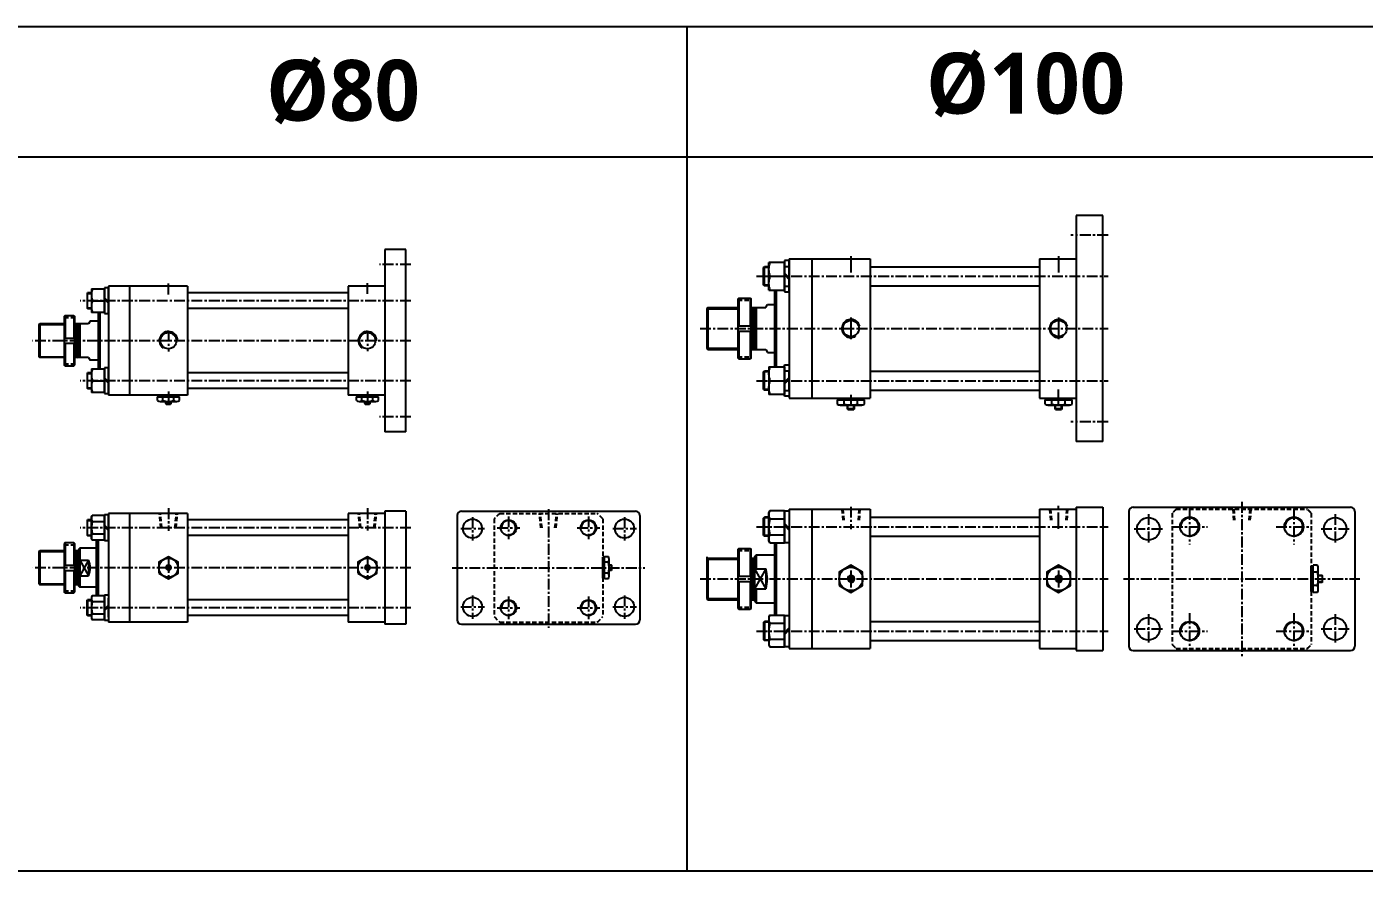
# Model space of a CAD drawing. Extents: x -819 to 4820, y 0 to 1986.
# Drawn here: x 2070 to 3609, y 1015 to 1986 of the extents above; entities that cross this region are included whole.
import ezdxf

# ---------------------------------------------------------------- set-up
doc = ezdxf.new("R2010")
doc.units = 0
doc.header["$LTSCALE"] = 10
doc.header["$MEASUREMENT"] = 0
for name, pattern in [('CENTER', [2, 1.25, -0.25, 0.25, -0.25]), ('CENTERX2', [4, 2.5, -0.5, 0.5, -0.5]), ('HIDDENX2', [0.75, 0.5, -0.25])]:
    doc.linetypes.add(name, pattern=pattern)
doc.layers.get('0').update_dxf_attribs({"linetype": 'CONTINUOUS'})
for name, color, linetype in [('CEN', 1, 'CENTERX2'), ('CENTER', 1, 'CENTER'), ('CL', 1, 'CENTER'), ('DIM', 2, 'CONTINUOUS'), ('HID', 2, 'HIDDENX2'), ('ML', 7, 'CONTINUOUS')]:
    doc.layers.add(name, color=color, linetype=linetype)
doc.styles.add('문자', font='romans.shx')

msp = doc.modelspace()

# ---------------------------------------------------------------- linework, layer by layer
for p, q in [((4820, 1986.4), (0, 1986.4)), ((2830, 1015.4), (2830, 1986.4)), ((4820, 1836.4), (0, 1836.4)), ((2230.2, 1553.1), (2230.7, 1552.6)), ((2230.2, 1553.1), (2236.2, 1553.1)), ((2230.7, 1552.6), (2235.7, 1552.6)), ((2236.2, 1553.1), (2235.7, 1552.6)), ((2459.2, 1553.1), (2459.7, 1552.6)), ((2459.2, 1553.1), (2465.2, 1553.1)), ((2459.7, 1552.6), (2464.7, 1552.6)), ((2465.2, 1553.1), (2464.7, 1552.6)), ((2947.6, 1429.6), (2947.6, 1393.5)), ((2743, 1361.4), (2743, 1367.4)), ((2743, 1367.4), (2743.5, 1366.9)), ((2743, 1361.4), (2743.5, 1361.9)), ((2743.5, 1361.9), (2743.5, 1366.9)), ((4820, 1015.4), (0, 1015.4))]:
    msp.add_line(p, q)
at = {"color": 7, "linetype": 'Continuous'}
for p, q in [((2220.5, 1556.6), (2220.5, 1561)), ((2220.5, 1561), (2233.2, 1561)), ((2221.2, 1563), (2245.2, 1563)), ((2221.2, 1561), (2221.2, 1563)), ((2223.6, 1555.6), (2242.7, 1555.6)), ((2226.8, 1556.6), (2226.8, 1561)), ((2230.2, 1553.1), (2230.2, 1555.6)), ((2233.2, 1561), (2245.9, 1561)), ((2236.2, 1553.1), (2236.2, 1555.6)), ((2239.5, 1556.6), (2239.5, 1561)), ((2245.2, 1561), (2245.2, 1563)), ((2245.9, 1556.6), (2245.9, 1561)), ((2449.5, 1556.6), (2449.5, 1561)), ((2449.5, 1561), (2462.2, 1561)), ((2450.2, 1563), (2474.2, 1563)), ((2450.2, 1561), (2450.2, 1563)), ((2452.6, 1555.6), (2471.7, 1555.6)), ((2455.8, 1556.6), (2455.8, 1561)), ((2459.2, 1553.1), (2459.2, 1555.6)), ((2462.2, 1561), (2474.9, 1561)), ((2465.2, 1553.1), (2465.2, 1555.6)), ((2468.5, 1556.6), (2468.5, 1561)), ((2474.2, 1561), (2474.2, 1563)), ((2474.9, 1556.6), (2474.9, 1561)), ((3003, 1552.5), (3003, 1557.5)), ((3003, 1557.5), (3009.3, 1557.5)), ((3004, 1557.5), (3004, 1559.5)), ((3004, 1559.5), (3033.1, 1559.5)), ((3009.3, 1557.5), (3034.1, 1557.5)), ((3010.8, 1552.5), (3010.8, 1557.5)), ((3026.3, 1552.5), (3026.3, 1557.5)), ((3033.1, 1557.5), (3033.1, 1559.5)), ((3034.1, 1552.5), (3034.1, 1557.5)), ((3242, 1552.5), (3242, 1557.5)), ((3242, 1557.5), (3248.3, 1557.5)), ((3243, 1557.5), (3243, 1559.5)), ((3243, 1559.5), (3272.1, 1559.5)), ((3248.3, 1557.5), (3273.1, 1557.5)), ((3249.8, 1552.5), (3249.8, 1557.5)), ((3265.3, 1552.5), (3265.3, 1557.5)), ((3272.1, 1557.5), (3272.1, 1559.5)), ((3273.1, 1552.5), (3273.1, 1557.5)), ((3006.1, 1551.5), (3031, 1551.5)), ((3014.6, 1551.8), (3014.6, 1551.8)), ((3014.6, 1547), (3014.6, 1551.5)), ((3014.6, 1547), (3015.1, 1546.5)), ((3022.6, 1547), (3014.6, 1547)), ((3015.1, 1546.5), (3022.1, 1546.5)), ((3022.6, 1547), (3022.1, 1546.5)), ((3022.6, 1547), (3022.6, 1551.5)), ((3245.1, 1551.5), (3270, 1551.5)), ((3253.6, 1551.8), (3253.6, 1551.8)), ((3253.6, 1547), (3253.6, 1551.5)), ((3253.6, 1547), (3254.1, 1546.5)), ((3261.6, 1547), (3253.6, 1547)), ((3254.1, 1546.5), (3261.1, 1546.5)), ((3261.6, 1547), (3261.1, 1546.5)), ((3261.6, 1547), (3261.6, 1551.5)), ((2733.1, 1352.4), (2733.1, 1376.4)), ((2735.1, 1376.4), (2733.1, 1376.4)), ((2739.5, 1377.1), (2735.1, 1377.1)), ((2735.1, 1364.4), (2735.1, 1377.1)), ((2739.5, 1370.8), (2735.1, 1370.8)), ((2740.5, 1354.9), (2740.5, 1374)), ((2735.1, 1351.7), (2735.1, 1364.4)), ((2739.5, 1358.1), (2735.1, 1358.1)), ((2743, 1367.4), (2740.5, 1367.4)), ((2743, 1361.4), (2740.5, 1361.4)), ((3548.4, 1337), (3548.4, 1366.2)), ((3550.4, 1366.2), (3548.4, 1366.2)), ((3555.4, 1367.2), (3550.4, 1367.2)), ((3550.4, 1342.3), (3550.4, 1367.2)), ((3555.4, 1359.4), (3550.4, 1359.4)), ((3556.4, 1339.2), (3556.4, 1364)), ((3560.9, 1355.6), (3556.4, 1355.6)), ((3560.9, 1355.6), (3561.4, 1355.1)), ((3560.9, 1355.6), (3560.9, 1347.6)), ((3561.4, 1348.1), (3561.4, 1355.1)), ((2735.1, 1352.4), (2733.1, 1352.4)), ((2739.5, 1351.7), (2735.1, 1351.7)), ((3555.4, 1343.8), (3550.4, 1343.8)), ((3550.4, 1336), (3550.4, 1342.3)), ((3556.1, 1347.6), (3556.1, 1347.6)), ((3560.9, 1347.6), (3556.4, 1347.6)), ((3560.9, 1347.6), (3561.4, 1348.1)), ((3550.4, 1337), (3548.4, 1337)), ((3555.4, 1336), (3550.4, 1336))]:
    msp.add_line(p, q, dxfattribs=at)
for points in [[(2222.2, 1358.1), (2233.2, 1351.7), (2244.2, 1358.1), (2244.2, 1370.8), (2233.2, 1377.1), (2222.2, 1370.8)], [(2451.2, 1358.1), (2462.2, 1351.7), (2473.2, 1358.1), (2473.2, 1370.8), (2462.2, 1377.1), (2451.2, 1370.8)], [(2232.3, 1365.9), (2231.4, 1364.4), (2232.3, 1362.9), (2234, 1362.9), (2234.9, 1364.4), (2234, 1365.9)], [(2461.3, 1365.9), (2460.4, 1364.4), (2461.3, 1362.9), (2463, 1362.9), (2463.9, 1364.4), (2463, 1365.9)], [(3005.1, 1343.8), (3018.6, 1336), (3032.1, 1343.8), (3032.1, 1359.4), (3018.6, 1367.2), (3005.1, 1359.4)], [(3244.1, 1343.8), (3257.6, 1336), (3271.1, 1343.8), (3271.1, 1359.4), (3257.6, 1367.2), (3244.1, 1359.4)], [(3017.1, 1354.1), (3015.7, 1351.6), (3017.1, 1349.1), (3020, 1349.1), (3021.4, 1351.6), (3020, 1354.1)], [(3256.1, 1354.1), (3254.7, 1351.6), (3256.1, 1349.1), (3259, 1349.1), (3260.4, 1351.6), (3259, 1354.1)]]:
    msp.add_lwpolyline(points, close=True, dxfattribs=at)
for centre, radius in [((2233.2, 1364.4), 11), ((2462.2, 1364.4), 11), ((2233.2, 1364.4), 2.5), ((2462.2, 1364.4), 2.5), ((3018.6, 1351.6), 13.5), ((3018.6, 1351.6), 3.5), ((3257.6, 1351.6), 13.5), ((3257.6, 1351.6), 3.5)]:
    msp.add_circle(centre, radius, dxfattribs=at)
for centre, radius, start, end in [((2223.6, 1561.3), 5.62, 235.6158, 270), ((2223.6, 1561.3), 5.62, 235.6158, 304.3842), ((2233.2, 1576.6), 21, 252.412, 270), ((2233.2, 1576.6), 21, 270, 287.588), ((2242.7, 1561.3), 5.62, 235.6158, 304.3842), ((2452.6, 1561.3), 5.62, 235.6158, 270), ((2452.6, 1561.3), 5.62, 235.6158, 304.3842), ((2462.2, 1576.6), 21, 252.412, 270), ((2462.2, 1576.6), 21, 270, 287.588), ((2471.7, 1561.3), 5.62, 235.6158, 304.3842), ((3006.1, 1557.2), 5.62, 235.6158, 270), ((3006.9, 1559.8), 8.22, 241.7006, 298.2994), ((3018.5, 1582.9), 31.3, 255.6172, 270.0141), ((3018.6, 1582.9), 31.3, 269.9859, 284.3828), ((3030.2, 1559.8), 8.22, 241.7006, 298.2994), ((3245.1, 1557.2), 5.62, 235.6158, 270), ((3245.9, 1559.8), 8.22, 241.7006, 298.2994), ((3257.5, 1582.9), 31.3, 255.6172, 270.0141), ((3257.6, 1582.9), 31.3, 269.9859, 284.3828), ((3269.2, 1559.8), 8.22, 241.7006, 298.2994), ((2734.8, 1374), 5.62, 325.6158, 34.3842), ((2719.4, 1364.4), 21, 0, 17.588), ((2719.4, 1364.4), 21, 342.412, 0), ((2734.8, 1354.9), 5.62, 325.6158, 34.3842), ((2734.8, 1354.9), 5.62, 325.6158, 0), ((3548.2, 1363.3), 8.22, 331.7006, 28.2994), ((3525.1, 1351.6), 31.3, 359.9859, 14.3828), ((3525.1, 1351.6), 31.3, 345.6172, 0.0141), ((3548.2, 1339.9), 8.22, 331.7006, 28.2994), ((3550.8, 1339.2), 5.62, 325.6158, 0)]:
    msp.add_arc(centre, radius, start, end, dxfattribs=at)
at = {"layer": 'CEN'}
for p, q in [((3018.6, 1652.3), (3018.6, 1626.7)), ((3257.6, 1652.3), (3257.6, 1626.7)), ((3018.6, 1361.4), (3018.6, 1341.7)), ((3257.6, 1361.4), (3257.6, 1341.7)), ((3247.7, 1351.6), (3267.4, 1351.6))]:
    msp.add_line(p, q, dxfattribs=at)
at = {"layer": 'CENTER'}
for p, q in [((3314.5, 1747), (3271.6, 1747)), ((2512.2, 1713), (2476.2, 1713)), ((2910, 1699.5), (3314.5, 1699.5)), ((2233.2, 1678.7), (2233.2, 1691.8)), ((2462.2, 1679.3), (2462.2, 1691.8)), ((2512.2, 1671.5), (2131.6, 1671.5)), ((2233.2, 1637), (2233.2, 1613.2)), ((2462.2, 1637), (2462.2, 1613.5)), ((2845, 1639.5), (3314.5, 1639.5)), ((2512.2, 1625.5), (2076.6, 1625.5)), ((2512.2, 1579.5), (2131.6, 1579.5)), ((2910, 1579.5), (3314.5, 1579.5)), ((2233.2, 1567.2), (2233.2, 1552.4)), ((2462.2, 1567), (2462.2, 1551.6)), ((3018.6, 1563.4), (3018.6, 1550.5)), ((2512.2, 1538), (2476.2, 1538)), ((3314.5, 1532), (3271.6, 1532)), ((2233.2, 1432.9), (2233.2, 1406.7)), ((2462.2, 1432.9), (2462.2, 1407.1)), ((2670.6, 1431.8), (2670.6, 1295.4)), ((3018.6, 1434.6), (3018.6, 1408.9)), ((3468.4, 1440.2), (3468.4, 1260.4)), ((2583.1, 1422.6), (2583.1, 1395.8)), ((2624.6, 1423.4), (2624.5, 1397.4)), ((2716.6, 1423.4), (2716.6, 1397.4)), ((2758.1, 1422.6), (2758.1, 1395.8)), ((3360.9, 1426.1), (3360.9, 1392.8)), ((3575.9, 1426.1), (3575.9, 1392.8)), ((2512.2, 1410.4), (2131.6, 1410.4)), ((2569.5, 1409.4), (2597, 1409.4)), ((2611.6, 1410.4), (2637.6, 1410.4)), ((2703.6, 1410.4), (2729.6, 1410.4)), ((2744.5, 1409.4), (2772, 1409.4)), ((2910, 1411.6), (3314.5, 1411.6)), ((3344.6, 1409.1), (3378.5, 1409.1)), ((3559.6, 1409.1), (3593.5, 1409.1)), ((2233.2, 1375.9), (2233.2, 1352.2)), ((2462.2, 1375.9), (2462.2, 1352.4)), ((2512.2, 1364.4), (2077, 1364.4)), ((2559.6, 1364.4), (2781.6, 1364.4)), ((2845, 1351.6), (3314.5, 1351.6)), ((3332.4, 1351.6), (3604.4, 1351.6)), ((2583.1, 1332.6), (2583.1, 1305.8)), ((2624.6, 1331.4), (2624.6, 1305.4)), ((2716.6, 1331.4), (2716.6, 1305.4)), ((2758.1, 1332.6), (2758.1, 1305.8)), ((2512.2, 1318.4), (2131.6, 1318.4)), ((2569.5, 1319.4), (2597, 1319.4)), ((2611.6, 1318.4), (2637.6, 1318.4)), ((2703.6, 1318.4), (2729.6, 1318.4)), ((2744.5, 1319.4), (2772, 1319.4)), ((3360.9, 1311.1), (3360.9, 1277.8)), ((3575.9, 1311.1), (3575.9, 1277.8)), ((3344.6, 1294.1), (3378.5, 1294.1)), ((3559.6, 1294.1), (3593.5, 1294.1)), ((2910, 1291.6), (3314.5, 1291.6))]:
    msp.add_line(p, q, dxfattribs=at)
at = {"layer": 'CL'}
for p, q in [((3408.4, 1432), (3408.4, 1391.1)), ((3408.4, 1432), (3408.4, 1391.1)), ((3528.4, 1432), (3528.4, 1391.1)), ((3528.4, 1432), (3528.4, 1391.1)), ((3387.9, 1411.6), (3428.9, 1411.6)), ((3387.9, 1411.6), (3428.9, 1411.6)), ((3507.9, 1411.6), (3548.9, 1411.6)), ((3507.9, 1411.6), (3548.9, 1411.6)), ((3408.4, 1312), (3408.4, 1271.1)), ((3408.4, 1312), (3408.4, 1271.1)), ((3528.4, 1312), (3528.4, 1271.1)), ((3528.4, 1312), (3528.4, 1271.1)), ((3387.9, 1291.6), (3428.9, 1291.6)), ((3387.9, 1291.6), (3428.9, 1291.6)), ((3507.9, 1291.6), (3548.9, 1291.6)), ((3507.9, 1291.6), (3548.9, 1291.6))]:
    msp.add_line(p, q, dxfattribs=at)
at = {"layer": 'DIM'}
for p, q in [((2905.6, 1662), (2907.6, 1663.2)), ((2852.6, 1662), (2888.6, 1662)), ((2903.6, 1662), (2905.6, 1662)), ((2084.2, 1644), (2113.2, 1644)), ((2125.2, 1644), (2127.2, 1644)), ((2127.2, 1644), (2128.9, 1645)), ((2852.6, 1617), (2888.6, 1617)), ((2903.6, 1617), (2905.6, 1617)), ((2905.6, 1617), (2907.6, 1615.9)), ((2084.2, 1607), (2113.2, 1607)), ((2125.2, 1607), (2127.2, 1607)), ((2127.2, 1607), (2128.9, 1606)), ((2230.7, 1552.6), (2230.7, 1555.6)), ((2235.7, 1552.6), (2235.7, 1555.6)), ((2459.7, 1552.6), (2459.7, 1555.6)), ((2464.7, 1552.6), (2464.7, 1555.6)), ((2084.2, 1382.9), (2113.2, 1382.9)), ((2125.2, 1382.9), (2127.2, 1382.9)), ((2127.2, 1382.9), (2128.9, 1383.9)), ((2131.2, 1373.1), (2141.2, 1355.2)), ((2141.2, 1373.1), (2131.2, 1355.2)), ((2852.6, 1374.1), (2888.6, 1374.1)), ((2903.6, 1374.1), (2905.6, 1374.1)), ((2905.6, 1374.1), (2907.6, 1375.2)), ((2743.5, 1366.9), (2740.5, 1366.9)), ((2743.5, 1361.9), (2740.5, 1361.9)), ((2920.6, 1363), (2907.6, 1340.1)), ((2907.6, 1363), (2920.6, 1340.1)), ((2084.2, 1345.9), (2113.2, 1345.9)), ((2125.2, 1345.9), (2127.2, 1345.9)), ((2127.2, 1345.9), (2128.9, 1344.9)), ((2852.6, 1329.1), (2888.6, 1329.1)), ((2903.6, 1329.1), (2905.6, 1329.1)), ((2905.6, 1329.1), (2907.6, 1327.9))]:
    msp.add_line(p, q, dxfattribs=at)
for centre, radius, start, end in [((3018.6, 1639.5), 10.5, 14.556, 303.4321), ((3257.6, 1639.5), 10.5, 14.556, 303.4321), ((2233.2, 1625.5), 10.5, 0, 235.5546), ((2462.2, 1625.5), 10.5, 0, 235.5546), ((2233.2, 1364.4), 3, 270, 180), ((2462.2, 1364.4), 3, 270, 180)]:
    msp.add_arc(centre, radius, start, end, dxfattribs=at)
at = {"layer": 'HID'}
for p, q in [((2888.6, 1672), (2903.6, 1672)), ((2113.2, 1652), (2125.2, 1652)), ((2888.6, 1607), (2903.6, 1607)), ((2113.2, 1599), (2125.2, 1599)), ((3008.1, 1431.6), (3009.3, 1417.6)), ((3009.2, 1431.6), (3010.5, 1417.6)), ((3027.9, 1431.6), (3026.6, 1417.6)), ((3029, 1431.6), (3027.8, 1417.6)), ((3247.1, 1431.6), (3248.3, 1417.6)), ((3248.2, 1431.6), (3249.5, 1417.6)), ((3266.9, 1431.6), (3265.6, 1417.6)), ((3268, 1431.6), (3266.8, 1417.6)), ((3392.9, 1431.6), (3543.9, 1431.6)), ((3457.9, 1431.6), (3459.1, 1417.6)), ((3459.1, 1431.6), (3460.3, 1417.6)), ((3477.7, 1431.6), (3476.5, 1417.6)), ((3478.9, 1431.6), (3477.7, 1417.6)), ((2224.4, 1410.4), (2222.7, 1426.9)), ((2225.7, 1410.4), (2223.9, 1426.9)), ((2240.6, 1410.4), (2242.4, 1426.9)), ((2241.9, 1410.4), (2243.7, 1426.9)), ((2453.4, 1410.4), (2451.7, 1426.9)), ((2454.7, 1410.4), (2452.9, 1426.9)), ((2469.6, 1410.4), (2471.4, 1426.9)), ((2470.9, 1410.4), (2472.7, 1426.9)), ((2608.1, 1420.6), (2608.1, 1308.3)), ((2614.4, 1426.9), (2726.7, 1426.9)), ((2661.8, 1410.4), (2660.1, 1426.9)), ((2663.1, 1410.4), (2661.3, 1426.9)), ((2678, 1410.4), (2679.8, 1426.9)), ((2679.3, 1410.4), (2681.1, 1426.9)), ((2733.1, 1420.6), (2733.1, 1308.3)), ((3388.4, 1427.1), (3388.4, 1276.1)), ((3548.4, 1427.1), (3548.4, 1276.1)), ((2113.2, 1390.9), (2125.2, 1390.9)), ((2888.6, 1384.1), (2903.6, 1384.1)), ((2113.2, 1337.9), (2125.2, 1337.9)), ((2888.6, 1319.1), (2903.6, 1319.1)), ((2614.4, 1301.9), (2726.7, 1301.9)), ((3392.9, 1271.6), (3543.9, 1271.6))]:
    msp.add_line(p, q, dxfattribs=at)
for centre, radius, start, end in [((3468.4, 1351.6), 110, 133.3418, 136.6582), ((3468.4, 1351.6), 110, 43.3418, 46.6582), ((2670.6, 1364.4), 84, 131.9226, 138.0774), ((2670.6, 1364.4), 84, 41.9226, 48.0774), ((2670.6, 1364.4), 84, 221.9226, 228.0774), ((2670.6, 1364.4), 84, 311.9226, 318.0774), ((3468.4, 1351.6), 110, 223.3418, 226.6582), ((3468.4, 1351.6), 110, 313.3418, 316.6582)]:
    msp.add_arc(centre, radius, start, end, dxfattribs=at)
at = {"layer": 'ML'}
for p, q in [((3277.6, 1769.5), (3277.6, 1509.5)), ((3308.5, 1769.5), (3277.6, 1769.5)), ((3308.5, 1509.5), (3308.5, 1769.5)), ((2482.2, 1730.5), (2482.2, 1520.5)), ((2506.2, 1730.5), (2482.2, 1730.5)), ((2506.2, 1520.5), (2506.2, 1730.5)), ((2918, 1709.5), (2919, 1710.5)), ((2918, 1689.5), (2918, 1709.5)), ((2924, 1710.5), (2919, 1710.5)), ((2919, 1688.5), (2919, 1710.5)), ((2924, 1683.5), (2924, 1715.5)), ((2942, 1715.5), (2924, 1715.5)), ((2942, 1717.6), (2942, 1681.5)), ((2947.6, 1717.6), (2942, 1717.6)), ((2942, 1683.5), (2942, 1715.5)), ((2942, 1710.8), (2947.6, 1710.8)), ((2947.6, 1719.5), (3040.6, 1719.5)), ((2947.6, 1719.5), (2947.6, 1559.5)), ((2947.6, 1681.5), (2947.6, 1717.6)), ((2947.6, 1689.2), (2947.6, 1709.8)), ((2973.6, 1719.5), (2973.6, 1559.5)), ((3040.6, 1719.5), (3040.6, 1559.5)), ((3040.6, 1710.5), (3235.6, 1710.5)), ((3235.6, 1719.5), (3235.6, 1559.5)), ((3235.6, 1719.5), (3277.6, 1719.5)), ((2925.4, 1699.5), (2942, 1699.5)), ((2942, 1703.3), (2947.6, 1697.7)), ((2942, 1701.4), (2947.6, 1695.8)), ((2140.2, 1680.5), (2139.6, 1679.9)), ((2139.6, 1679.9), (2139.6, 1663.1)), ((2140.2, 1680.5), (2144.6, 1680.5)), ((2143.6, 1680.5), (2140.2, 1680.5)), ((2140.2, 1662.5), (2140.2, 1680.5)), ((2144.6, 1685), (2144.6, 1658)), ((2144.6, 1685), (2159.6, 1685)), ((2159.6, 1686.3), (2159.6, 1656.7)), ((2164.2, 1686.3), (2159.6, 1686.3)), ((2159.6, 1657.7), (2159.6, 1685.4)), ((2159.6, 1685), (2159.6, 1658)), ((2164.2, 1688), (2164.2, 1563)), ((2255.2, 1688), (2164.2, 1688)), ((2164.2, 1656.7), (2164.2, 1686.3)), ((2164.2, 1681), (2164.2, 1662)), ((2188.2, 1688), (2188.2, 1563)), ((2255.2, 1688), (2255.2, 1563)), ((2440.2, 1680.5), (2255.2, 1680.5)), ((2482.2, 1688), (2440.2, 1688)), ((2440.2, 1688), (2440.2, 1563)), ((2918, 1689.5), (2919, 1688.5)), ((2924, 1688.5), (2919, 1688.5)), ((2924, 1683.5), (2942, 1683.5)), ((2930.6, 1683.5), (2930.6, 1595.5)), ((2932.6, 1683.5), (2932.6, 1595.5)), ((2942, 1688.3), (2947.6, 1688.3)), ((2942, 1681.5), (2947.6, 1681.5)), ((3040.6, 1688.5), (3235.6, 1688.5)), ((2139.6, 1663.1), (2140.2, 1662.5)), ((2140.2, 1662.5), (2144.6, 1662.5)), ((2143.6, 1662.5), (2140.2, 1662.5)), ((2145.8, 1671.5), (2159.6, 1671.5)), ((2159.6, 1674.6), (2164.2, 1670)), ((2159.6, 1673.1), (2164.2, 1668.5)), ((2440.2, 1662.5), (2255.2, 1662.5)), ((2854.1, 1663.5), (2852.6, 1662)), ((2854.1, 1663.5), (2888.6, 1663.5)), ((2854.1, 1663.5), (2854.1, 1615.5)), ((2889.6, 1674.5), (2888.6, 1673.5)), ((2888.6, 1673.5), (2888.6, 1605.5)), ((2889.6, 1674.5), (2902.6, 1674.5)), ((2889.6, 1674.5), (2889.6, 1642.5)), ((2902.6, 1674.5), (2903.6, 1673.5)), ((2902.6, 1674.5), (2902.6, 1642.5)), ((2903.6, 1605.5), (2903.6, 1673.5)), ((2903.6, 1663.5), (2920.6, 1663.5)), ((2905.6, 1663.5), (2905.6, 1615.5)), ((2907.6, 1663.5), (2907.6, 1615.5)), ((2909.6, 1663.5), (2909.6, 1615.5)), ((2920.6, 1663.5), (2922.6, 1667)), ((2922.6, 1667), (2930.6, 1667)), ((2114.2, 1654.5), (2113.2, 1653.5)), ((2113.2, 1653.5), (2113.2, 1597.5)), ((2114.2, 1654.5), (2124.2, 1654.5)), ((2114.2, 1654.5), (2114.2, 1628.5)), ((2124.2, 1654.5), (2125.2, 1653.5)), ((2124.2, 1654.5), (2124.2, 1628.5)), ((2125.2, 1653.5), (2125.2, 1597.5)), ((2143.2, 1648), (2141.2, 1645)), ((2152.2, 1648), (2143.2, 1648)), ((2159.6, 1658), (2144.6, 1658)), ((2152.2, 1658), (2152.2, 1593)), ((2154.2, 1658), (2154.2, 1593)), ((2159.6, 1656.7), (2164.2, 1656.7)), ((2852.6, 1662), (2852.6, 1617)), ((2084.2, 1644), (2085.2, 1645)), ((2084.2, 1644), (2084.2, 1607)), ((2113.2, 1645), (2085.2, 1645)), ((2085.2, 1645), (2085.2, 1606)), ((2141.2, 1645), (2125.2, 1645)), ((2125.2, 1645), (2125.2, 1606)), ((2127.2, 1645), (2127.2, 1606)), ((2129.2, 1645), (2129.2, 1606)), ((2131.2, 1645), (2131.2, 1606)), ((2888.6, 1642.5), (2903.6, 1642.5)), ((2888.6, 1636.5), (2903.6, 1636.5)), ((2889.6, 1636.5), (2889.6, 1604.5)), ((2902.6, 1636.5), (2902.6, 1604.5)), ((2113.2, 1628.5), (2125.2, 1628.5)), ((2113.2, 1622.5), (2125.2, 1622.5)), ((2114.2, 1622.5), (2114.2, 1596.5)), ((2124.2, 1622.5), (2124.2, 1596.5)), ((2852.6, 1617), (2854.1, 1615.5)), ((2084.2, 1607), (2085.2, 1606)), ((2113.2, 1606), (2085.2, 1606)), ((2141.2, 1606), (2125.2, 1606)), ((2141.2, 1606), (2143.2, 1603)), ((2152.2, 1603), (2143.2, 1603)), ((2854.1, 1615.5), (2888.6, 1615.5)), ((2888.6, 1605.5), (2889.6, 1604.5)), ((2889.6, 1604.5), (2902.6, 1604.5)), ((2903.6, 1605.5), (2902.6, 1604.5)), ((2903.6, 1615.5), (2920.6, 1615.5)), ((2920.6, 1615.5), (2922.6, 1612)), ((2922.6, 1612), (2930.6, 1612)), ((2114.2, 1596.5), (2113.2, 1597.5)), ((2114.2, 1596.5), (2124.2, 1596.5)), ((2124.2, 1596.5), (2125.2, 1597.5)), ((2140.2, 1588.5), (2139.6, 1587.9)), ((2139.6, 1587.9), (2139.6, 1571.1)), ((2140.2, 1588.5), (2144.6, 1588.5)), ((2143.6, 1588.5), (2140.2, 1588.5)), ((2140.2, 1570.5), (2140.2, 1588.5)), ((2144.6, 1593), (2144.6, 1566)), ((2144.6, 1593), (2159.6, 1593)), ((2159.6, 1594.3), (2159.6, 1564.7)), ((2164.2, 1594.3), (2159.6, 1594.3)), ((2159.6, 1565.7), (2159.6, 1593.4)), ((2159.6, 1593), (2159.6, 1566)), ((2164.2, 1564.7), (2164.2, 1594.3)), ((2164.2, 1589), (2164.2, 1570)), ((2440.2, 1588.5), (2255.2, 1588.5)), ((2918, 1589.5), (2919, 1590.5)), ((2918, 1569.5), (2918, 1589.5)), ((2924, 1590.5), (2919, 1590.5)), ((2919, 1568.5), (2919, 1590.5)), ((2924, 1595.5), (2924, 1563.5)), ((2924, 1595.5), (2942, 1595.5)), ((2942, 1561.5), (2942, 1597.6)), ((2942, 1597.6), (2947.6, 1597.6)), ((2942, 1595.5), (2942, 1563.5)), ((2942, 1590.8), (2947.6, 1590.8)), ((2947.6, 1597.6), (2947.6, 1561.5)), ((2947.6, 1569.2), (2947.6, 1589.8)), ((3040.6, 1590.5), (3235.6, 1590.5)), ((2139.6, 1571.1), (2140.2, 1570.5)), ((2140.2, 1570.5), (2144.6, 1570.5)), ((2143.6, 1570.5), (2140.2, 1570.5)), ((2145.8, 1579.5), (2159.6, 1579.5)), ((2159.6, 1582.6), (2164.2, 1578)), ((2159.6, 1581.1), (2164.2, 1576.5)), ((2440.2, 1570.5), (2255.2, 1570.5)), ((2925.4, 1579.5), (2942, 1579.5)), ((2942, 1577.7), (2947.6, 1583.3)), ((2942, 1575.8), (2947.6, 1581.4)), ((2159.6, 1566), (2144.6, 1566)), ((2159.6, 1564.7), (2164.2, 1564.7)), ((2255.2, 1563), (2164.2, 1563)), ((2482.2, 1563), (2440.2, 1563)), ((2918, 1569.5), (2919, 1568.5)), ((2924, 1568.5), (2919, 1568.5)), ((2942, 1563.5), (2924, 1563.5)), ((2942, 1568.3), (2947.6, 1568.3)), ((2947.6, 1561.5), (2942, 1561.5)), ((2947.6, 1559.5), (3040.6, 1559.5)), ((3040.6, 1568.5), (3235.6, 1568.5)), ((3235.6, 1559.5), (3277.6, 1559.5)), ((2506.2, 1520.5), (2482.2, 1520.5)), ((3308.5, 1509.5), (3277.6, 1509.5)), ((2947.6, 1431.6), (3040.6, 1431.6)), ((2947.6, 1431.6), (2947.6, 1271.6)), ((2973.6, 1431.6), (2973.6, 1271.6)), ((3040.6, 1431.6), (3040.6, 1271.6)), ((3235.6, 1431.6), (3235.6, 1271.6)), ((3235.6, 1431.6), (3277.6, 1431.6)), ((3277.6, 1434.1), (3308.5, 1434.1)), ((3277.6, 1434.1), (3277.6, 1269.1)), ((3308.5, 1434.1), (3308.5, 1269.1)), ((3343.4, 1434.1), (3593.4, 1434.1)), ((2140.2, 1419.4), (2139.6, 1418.8)), ((2139.6, 1418.8), (2139.6, 1402)), ((2140.2, 1419.4), (2144.6, 1419.4)), ((2143.6, 1419.4), (2140.2, 1419.4)), ((2140.2, 1401.4), (2140.2, 1419.4)), ((2144.6, 1422.4), (2145.6, 1424.3)), ((2144.6, 1398.4), (2144.6, 1422.4)), ((2159.6, 1424.3), (2145.6, 1424.3)), ((2145.6, 1417.4), (2159.6, 1417.4)), ((2159.6, 1425.2), (2159.6, 1395.6)), ((2164.2, 1425.2), (2159.6, 1425.2)), ((2159.6, 1396.6), (2159.6, 1424.3)), ((2164.2, 1426.9), (2164.2, 1301.9)), ((2255.2, 1426.9), (2164.2, 1426.9)), ((2164.2, 1395.6), (2164.2, 1425.2)), ((2164.2, 1421.4), (2164.2, 1399.5)), ((2164.2, 1399.5), (2164.2, 1421.4)), ((2188.2, 1426.9), (2188.2, 1301.9)), ((2255.2, 1426.9), (2255.2, 1301.9)), ((2440.2, 1419.4), (2255.2, 1419.4)), ((2482.2, 1426.9), (2440.2, 1426.9)), ((2440.2, 1426.9), (2440.2, 1301.9)), ((2440.2, 1416.4), (2440.2, 1312.4)), ((2506.2, 1429.4), (2482.2, 1429.4)), ((2482.2, 1429.4), (2482.2, 1299.4)), ((2506.2, 1429.4), (2506.2, 1299.4)), ((2565.6, 1424.4), (2565.6, 1304.4)), ((2570.6, 1429.4), (2770.6, 1429.4)), ((2775.6, 1424.4), (2775.6, 1304.4)), ((2918, 1421.6), (2919, 1422.6)), ((2918, 1401.6), (2918, 1421.6)), ((2924, 1422.6), (2919, 1422.6)), ((2919, 1400.6), (2919, 1422.6)), ((2924, 1427.6), (2925.4, 1430)), ((2924, 1395.6), (2924, 1427.6)), ((2942, 1430), (2925.4, 1430)), ((2925.4, 1420.8), (2942, 1420.8)), ((2942, 1393.1), (2942, 1430)), ((2942, 1429.6), (2942, 1393.5)), ((2947.6, 1429.6), (2942, 1429.6)), ((3040.6, 1422.6), (3235.6, 1422.6)), ((3338.4, 1429.1), (3338.4, 1274.1)), ((3598.4, 1429.1), (3598.4, 1274.1)), ((2139.6, 1402), (2140.2, 1401.4)), ((2140.2, 1401.4), (2144.6, 1401.4)), ((2143.6, 1401.4), (2140.2, 1401.4)), ((2145.6, 1403.5), (2159.6, 1403.5)), ((2159.6, 1413.5), (2164.2, 1408.9)), ((2159.6, 1412), (2164.2, 1407.4)), ((2440.2, 1401.4), (2255.2, 1401.4)), ((2918, 1401.6), (2919, 1400.6)), ((2925.4, 1402.3), (2942, 1402.3)), ((2942, 1415.3), (2947.6, 1409.7)), ((2942, 1413.4), (2947.6, 1407.8)), ((2114.2, 1393.4), (2113.2, 1392.4)), ((2113.2, 1392.4), (2113.2, 1336.4)), ((2114.2, 1393.4), (2124.2, 1393.4)), ((2114.2, 1393.4), (2114.2, 1367.4)), ((2124.2, 1393.4), (2125.2, 1392.4)), ((2124.2, 1393.4), (2124.2, 1367.4)), ((2125.2, 1392.4), (2125.2, 1336.4)), ((2131.2, 1386.9), (2129.2, 1384.9)), ((2150.2, 1386.9), (2131.2, 1386.9)), ((2131.2, 1386.9), (2131.2, 1341.9)), ((2145.6, 1396.6), (2144.6, 1398.4)), ((2145.6, 1396.6), (2159.6, 1396.6)), ((2150.2, 1396.6), (2150.2, 1332.3)), ((2152.2, 1396.6), (2152.2, 1332.3)), ((2159.6, 1395.6), (2164.2, 1395.6)), ((2889.6, 1386.6), (2888.6, 1385.6)), ((2888.6, 1385.6), (2888.6, 1317.6)), ((2889.6, 1386.6), (2902.6, 1386.6)), ((2889.6, 1386.6), (2889.6, 1354.6)), ((2902.6, 1386.6), (2903.6, 1385.6)), ((2902.6, 1386.6), (2902.6, 1354.6)), ((2903.6, 1317.6), (2903.6, 1385.6)), ((2924, 1400.6), (2919, 1400.6)), ((2925.4, 1393.1), (2924, 1395.6)), ((2925.4, 1393.1), (2942, 1393.1)), ((2930.6, 1393.1), (2930.6, 1310)), ((2932.6, 1393.1), (2932.6, 1310)), ((2942, 1393.5), (2947.6, 1393.5)), ((3040.6, 1400.6), (3235.6, 1400.6)), ((2084.2, 1382.9), (2085.2, 1383.9)), ((2084.2, 1382.9), (2084.2, 1345.9)), ((2113.2, 1383.9), (2085.2, 1383.9)), ((2085.2, 1383.9), (2085.2, 1344.9)), ((2129.2, 1383.9), (2125.2, 1383.9)), ((2125.2, 1383.9), (2125.2, 1344.9)), ((2127.2, 1383.9), (2127.2, 1344.9)), ((2129.2, 1384.9), (2129.2, 1343.9)), ((2131.2, 1373.1), (2141.2, 1373.1)), ((2141.2, 1373.1), (2141.2, 1355.2)), ((2852.6, 1377.1), (2852.6, 1329.1)), ((2854.1, 1375.6), (2852.6, 1374.1)), ((2854.1, 1375.6), (2888.6, 1375.6)), ((2854.1, 1375.6), (2854.1, 1327.6)), ((2903.6, 1375.6), (2907.6, 1375.6)), ((2905.6, 1375.6), (2905.6, 1327.6)), ((2907.6, 1377.1), (2909.6, 1379.1)), ((2907.6, 1377.1), (2907.6, 1326.1)), ((2909.6, 1379.1), (2930.6, 1379.1)), ((2909.6, 1379.1), (2909.6, 1363)), ((2113.2, 1367.4), (2125.2, 1367.4)), ((2113.2, 1361.4), (2125.2, 1361.4)), ((2114.2, 1361.4), (2114.2, 1335.4)), ((2124.2, 1361.4), (2124.2, 1335.4)), ((2131.2, 1355.2), (2141.2, 1355.2)), ((2888.6, 1354.6), (2903.6, 1354.6)), ((2907.6, 1363), (2920.6, 1363)), ((2920.6, 1363), (2920.6, 1340.1)), ((2084.2, 1345.9), (2085.2, 1344.9)), ((2113.2, 1344.9), (2085.2, 1344.9)), ((2129.2, 1344.9), (2125.2, 1344.9)), ((2129.2, 1343.9), (2131.2, 1341.9)), ((2150.2, 1341.9), (2131.2, 1341.9)), ((2888.6, 1348.6), (2903.6, 1348.6)), ((2889.6, 1348.6), (2889.6, 1316.6)), ((2902.6, 1348.6), (2902.6, 1316.6)), ((2907.6, 1340.1), (2920.6, 1340.1)), ((2909.6, 1340.1), (2909.6, 1324.1)), ((2114.2, 1335.4), (2113.2, 1336.4)), ((2114.2, 1335.4), (2124.2, 1335.4)), ((2124.2, 1335.4), (2125.2, 1336.4)), ((2139.6, 1326.8), (2140.2, 1327.5)), ((2139.6, 1310.1), (2139.6, 1326.8)), ((2140.2, 1327.5), (2144.6, 1327.5)), ((2143.6, 1327.5), (2140.2, 1327.5)), ((2140.2, 1327.5), (2140.2, 1309.5)), ((2145.6, 1332.3), (2144.6, 1330.4)), ((2144.6, 1330.4), (2144.6, 1306.4)), ((2145.6, 1332.3), (2159.6, 1332.3)), ((2145.6, 1325.4), (2159.6, 1325.4)), ((2159.6, 1303.6), (2159.6, 1333.2)), ((2159.6, 1333.2), (2164.2, 1333.2)), ((2159.6, 1332.3), (2159.6, 1304.6)), ((2164.2, 1333.2), (2164.2, 1303.6)), ((2164.2, 1329.4), (2164.2, 1307.5)), ((2164.2, 1307.5), (2164.2, 1329.4)), ((2440.2, 1327.4), (2255.2, 1327.4)), ((2852.6, 1329.1), (2854.1, 1327.6)), ((2854.1, 1327.6), (2888.6, 1327.6)), ((2903.6, 1327.6), (2907.6, 1327.6)), ((2907.6, 1326.1), (2909.6, 1324.1)), ((2909.6, 1324.1), (2930.6, 1324.1)), ((2140.2, 1309.5), (2139.6, 1310.1)), ((2140.2, 1309.5), (2144.6, 1309.5)), ((2143.6, 1309.5), (2140.2, 1309.5)), ((2145.6, 1311.5), (2159.6, 1311.5)), ((2159.6, 1316.9), (2164.2, 1321.5)), ((2159.6, 1315.4), (2164.2, 1320)), ((2440.2, 1309.4), (2255.2, 1309.4)), ((2888.6, 1317.6), (2889.6, 1316.6)), ((2889.6, 1316.6), (2902.6, 1316.6)), ((2903.6, 1317.6), (2902.6, 1316.6)), ((2925.4, 1310), (2924, 1307.6)), ((2925.4, 1310), (2942, 1310)), ((2942, 1310), (2942, 1273.1)), ((2942, 1273.5), (2942, 1309.6)), ((2942, 1309.6), (2947.6, 1309.6)), ((2144.6, 1306.4), (2145.6, 1304.6)), ((2159.6, 1304.6), (2145.6, 1304.6)), ((2164.2, 1303.6), (2159.6, 1303.6)), ((2255.2, 1301.9), (2164.2, 1301.9)), ((2482.2, 1301.9), (2440.2, 1301.9)), ((2506.2, 1299.4), (2482.2, 1299.4)), ((2570.6, 1299.4), (2770.6, 1299.4)), ((2918, 1301.6), (2919, 1302.6)), ((2918, 1301.6), (2918, 1281.6)), ((2924, 1302.6), (2919, 1302.6)), ((2919, 1302.6), (2919, 1280.6)), ((2924, 1307.6), (2924, 1275.6)), ((2925.4, 1300.8), (2942, 1300.8)), ((2942, 1289.7), (2947.6, 1295.3)), ((2942, 1287.8), (2947.6, 1293.4)), ((3040.6, 1302.6), (3235.6, 1302.6)), ((2918, 1281.6), (2919, 1280.6)), ((2924, 1280.6), (2919, 1280.6)), ((2925.4, 1282.3), (2942, 1282.3)), ((3040.6, 1280.6), (3235.6, 1280.6)), ((2924, 1275.6), (2925.4, 1273.1)), ((2942, 1273.1), (2925.4, 1273.1)), ((2947.6, 1273.5), (2942, 1273.5)), ((2947.6, 1271.6), (3040.6, 1271.6)), ((3235.6, 1271.6), (3277.6, 1271.6)), ((3277.6, 1269.1), (3308.5, 1269.1)), ((3343.4, 1269.1), (3593.4, 1269.1))]:
    msp.add_line(p, q, dxfattribs=at)
at = {"layer": 'ML', "color": 2}
for p, q in [((2924, 1709.8), (2918.2, 1709.8)), ((2139.6, 1679.9), (2144.6, 1679.9)), ((2924, 1689.3), (2918.2, 1689.3)), ((2139.6, 1663.1), (2144.6, 1663.1)), ((2139.6, 1587.9), (2144.6, 1587.9)), ((2924, 1589.8), (2918.2, 1589.8)), ((2139.6, 1571.1), (2144.6, 1571.1)), ((2924, 1569.3), (2918.2, 1569.3)), ((3015.1, 1551.7), (3015.1, 1551.7)), ((3015.1, 1546.5), (3015.1, 1551.5)), ((3022.1, 1546.5), (3022.1, 1551.5)), ((3254.1, 1551.7), (3254.1, 1551.7)), ((3254.1, 1546.5), (3254.1, 1551.5)), ((3261.1, 1546.5), (3261.1, 1551.5)), ((2139.6, 1418.8), (2144.6, 1418.8)), ((2924, 1421.8), (2918.2, 1421.8)), ((2139.6, 1402), (2144.6, 1402)), ((2924, 1401.3), (2918.2, 1401.3)), ((3561.4, 1355.1), (3556.4, 1355.1)), ((3556.2, 1348.1), (3556.2, 1348.1)), ((3561.4, 1348.1), (3556.4, 1348.1)), ((2139.6, 1326.8), (2144.6, 1326.8)), ((2139.6, 1310.1), (2144.6, 1310.1)), ((2924, 1301.8), (2918.2, 1301.8)), ((2924, 1281.3), (2918.2, 1281.3))]:
    msp.add_line(p, q, dxfattribs=at)
at = {"layer": 'ML', "color": 1, "linetype": 'CENTER', "ltscale": 1.5}
for p, q in [((3018.6, 1722.5), (3018.6, 1703.7)), ((3257.6, 1722.5), (3257.6, 1703.7)), ((3257.6, 1550.5), (3257.6, 1569.4)), ((3257.6, 1409.2), (3257.6, 1435.9))]:
    msp.add_line(p, q, dxfattribs=at)
at = {"layer": 'ML'}
for centre, radius in [((3018.6, 1639.5), 9.32), ((3257.6, 1639.5), 9.32), ((2233.2, 1625.5), 9.25), ((2462.2, 1625.5), 9.25), ((2583.1, 1409.4), 11), ((2624.6, 1410.4), 9), ((2716.6, 1410.4), 9), ((2758.1, 1409.4), 11), ((3360.9, 1409.1), 13), ((3408.4, 1411.6), 11), ((3528.4, 1411.6), 11), ((3575.9, 1409.1), 13), ((2583.1, 1319.4), 11), ((2624.6, 1318.4), 9), ((2716.6, 1318.4), 9), ((2758.1, 1319.4), 11), ((3360.9, 1294.1), 13), ((3408.4, 1291.6), 11), ((3528.4, 1291.6), 11), ((3575.9, 1294.1), 13)]:
    msp.add_circle(centre, radius, dxfattribs=at)
for centre, radius, start, end in [((2947, 1707.5), 23.1, 159.7297, 200.2703), ((2947, 1691.5), 23.1, 159.7297, 200.2703), ((2164, 1678.3), 19.5, 159.7297, 200.2703), ((2164, 1664.8), 19.5, 159.7297, 200.2703), ((2164, 1586.3), 19.5, 159.7297, 200.2703), ((2947, 1587.5), 23.1, 159.7297, 200.2703), ((2164, 1572.8), 19.5, 159.7297, 200.2703), ((2947, 1571.5), 23.1, 159.7297, 200.2703), ((3343.4, 1429.1), 5, 90, 180), ((3593.4, 1429.1), 5, 0, 90), ((2150.7, 1420.8), 6.13, 145.591, 214.409), ((2168.6, 1410.3), 24, 162.8014, 179.5998), ((2570.6, 1424.4), 5, 90, 180), ((2770.6, 1424.4), 5, 0, 90), ((2932.1, 1425.4), 8.17, 145.591, 214.409), ((2956, 1411.3), 32, 162.8014, 179.5998), ((2168.6, 1410.6), 24, 180.4002, 197.1986), ((2150.7, 1400), 6.13, 145.591, 214.409), ((2956, 1411.8), 32, 180.4002, 197.1986), ((2932.1, 1397.7), 8.17, 145.591, 214.409), ((2122, 1364.2), 21.2, 334.8749, 25.1251), ((2888.7, 1351.6), 33.8, 340.1948, 19.8052), ((2150.7, 1328.8), 6.13, 145.591, 214.409), ((2168.6, 1318.3), 24, 162.8014, 179.5998), ((2168.6, 1318.6), 24, 180.4002, 197.1986), ((2150.7, 1308), 6.13, 145.591, 214.409), ((2932.1, 1305.4), 8.17, 145.591, 214.409), ((2570.6, 1304.4), 5, 180, 270), ((2770.6, 1304.4), 5, 270, 0), ((2956, 1291.3), 32, 162.8014, 179.5998), ((2956, 1291.8), 32, 180.4002, 197.1986), ((2932.1, 1277.7), 8.17, 145.591, 214.409), ((3343.4, 1274.1), 5, 180, 270), ((3593.4, 1274.1), 5, 270, 0)]:
    msp.add_arc(centre, radius, start, end, dxfattribs=at)
at = {"layer": 'ML', "color": 2}
for centre, radius, start, end in [((2624.6, 1410.4), 8.25, 269.9848, 180.0001), ((2716.6, 1410.4), 8.25, 269.9848, 180.0001), ((3408.4, 1411.6), 10.2, 270, 180), ((3528.4, 1411.6), 10.2, 270, 180), ((3018.6, 1351.6), 4, 270, 180), ((3257.6, 1351.6), 4, 270, 180), ((2624.6, 1318.4), 8.25, 269.9848, 180.0001), ((2716.6, 1318.4), 8.25, 269.9848, 180.0001), ((3408.4, 1291.6), 10.2, 270, 180), ((3528.4, 1291.6), 10.2, 270, 180)]:
    msp.add_arc(centre, radius, start, end, dxfattribs=at)

# ---------------------------------------------------------------- texts
at = {"char_height": 70, "attachment_point": 1, "style": '문자'}
for s, insert in [('{\\fMalgun Gothic|b1|i0|c129|p50;%%C100}', (3105.1, 1956.5)), ('{\\fMalgun Gothic|b1|i0|c129|p50;%%C80}', (2345.7, 1948.4))]:
    msp.add_mtext_dynamic_manual_height_columns(s, width=124.533, gutter_width=16, heights=[-75.6], dxfattribs=dict(at, insert=insert))

doc.saveas('drawing.dxf')
